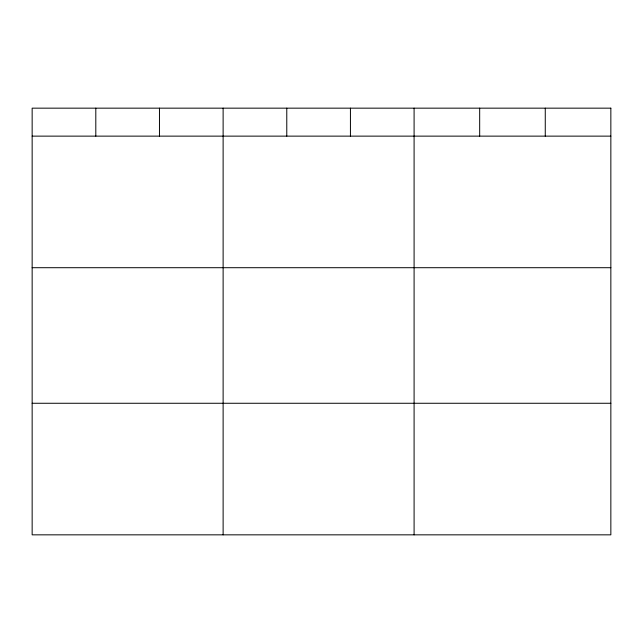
<?xml version="1.0" encoding="UTF-8"?>
<svg xmlns="http://www.w3.org/2000/svg" width="643" height="643" viewBox="0 0 643 643"><rect width="100%" height="100%" fill="white"/><g stroke="black" fill="none" stroke-linecap="round" stroke-linejoin="round"><path stroke-width="0.96" d="M32.15 136.131L610.85 136.131M32.15 267.705L610.85 267.705M32.15 403.265L610.85 403.265M545.264 108.161L545.264 136.131M479.678 108.161L479.678 136.131M414.092 108.161L414.092 534.839M350.435 108.161L350.435 136.131M286.778 108.161L286.778 136.131M223.121 108.161L223.121 534.839M159.464 108.161L159.464 136.131M95.807 108.161L95.807 136.131M610.85 108.161L32.15 108.161L32.15 534.839L610.85 534.839L610.85 108.161"/></g></svg>
